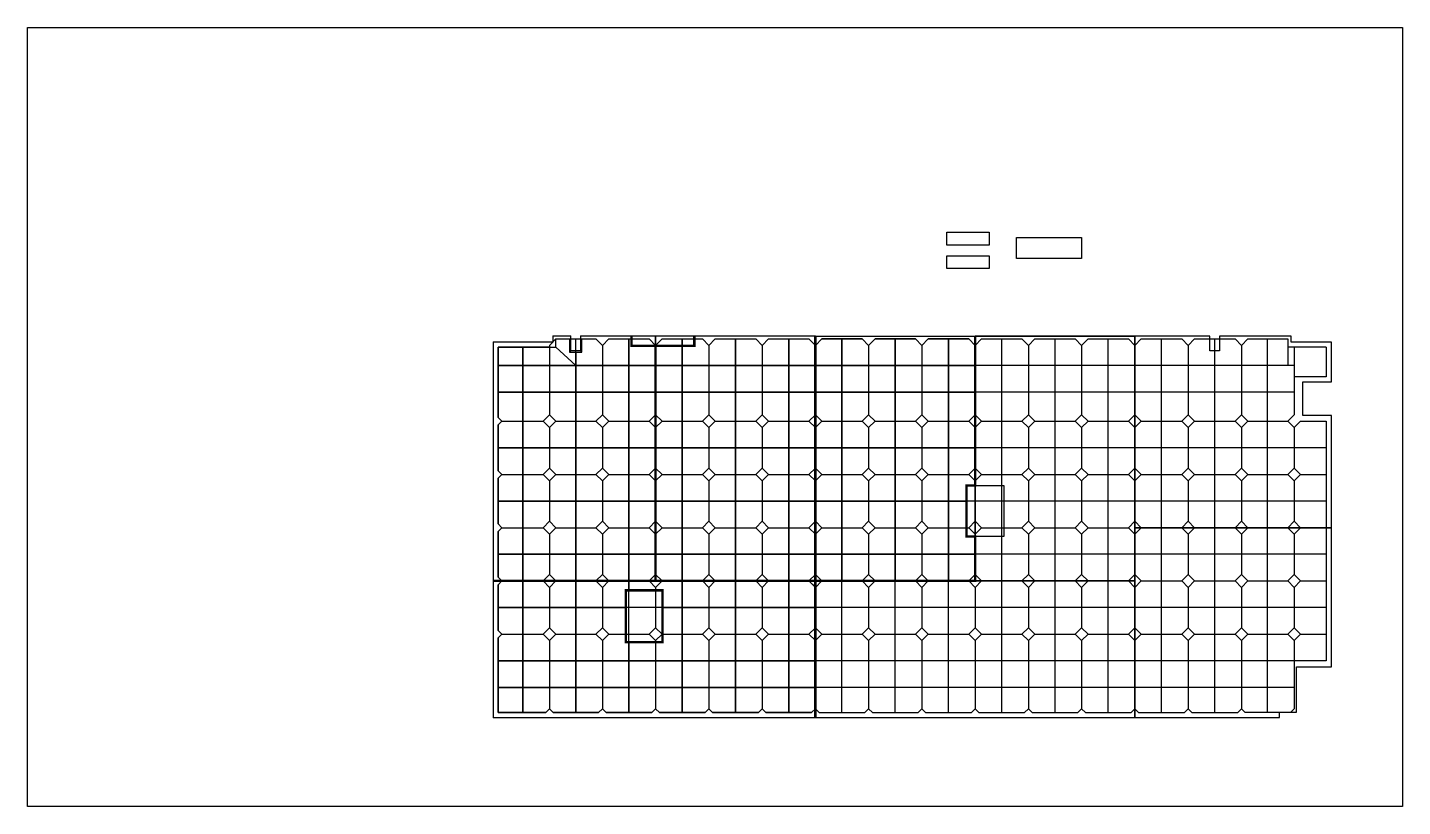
# Model space of a CAD drawing. Header units: millimetres. Extents: x -552870 to 1405794, y -1345622 to 197746.
# Drawn here: x 8000 to 292000, y -1345622 to -1184654 of the extents above; entities that cross this region are included whole.
import ezdxf

# ---------------------------------------------------------------- set-up
doc = ezdxf.new("R2010")
doc.units = ezdxf.units.MM
doc.header["$LTSCALE"] = 1000
doc.header["$MEASUREMENT"] = 0
doc.layers.get('0').update_dxf_attribs({"linetype": 'CONTINUOUS'})
doc.layers.get('Defpoints').update_dxf_attribs({"color": 171, "linetype": 'CONTINUOUS'})
doc.layers.add('SAW-CUT', color=6, linetype='CONTINUOUS')

msp = doc.modelspace()

# ---------------------------------------------------------------- linework, layer by layer
at = {"color": 6, "ltscale": 10000}
msp.add_line((268306, -1249009), (268306, -1254509), dxfattribs=at)
at = {"ltscale": 10000}
for points in [[(197876, -1226955), (206622, -1226955), (206622, -1229603), (197876, -1229603)], [(212279, -1228025), (225687, -1228025), (225687, -1232393), (212279, -1232393)], [(197876, -1231814), (206622, -1231814), (206622, -1234462), (197876, -1234462)]]:
    msp.add_lwpolyline(points, close=True, dxfattribs=at)
at = {"color": 2, "ltscale": 10000, "const_width": 200}
for points in [[(132730, -1248434), (122230, -1248434), (122230, -1251434), (120230, -1251434), (120230, -1248434), (116480, -1248434), (116480, -1249659), (104180, -1249659), (104180, -1299009), (137730, -1299009), (137730, -1250434), (132730, -1250434), (132730, -1248434)], [(145730, -1248434), (145730, -1250434), (137730, -1250434), (137730, -1299009), (170730, -1299009), (170730, -1248434), (145730, -1248434)], [(203730, -1248434), (203730, -1279309), (201930, -1279309), (201930, -1289809), (203730, -1289809), (203730, -1299009), (170730, -1299009), (170730, -1248434), (203730, -1248434)], [(104180, -1299009), (104180, -1327209), (170730, -1327209), (170730, -1299009), (104180, -1299009)], [(131580, -1300959), (139180, -1300959), (139180, -1311659), (131580, -1311659), (131580, -1300959)]]:
    msp.add_lwpolyline(points, dxfattribs=at)
at = {"color": 3, "ltscale": 10000}
for points in [[(137730, -1299009), (137730, -1288009), (137730, -1248434), (122230, -1248434), (122230, -1251434), (120230, -1251434), (120230, -1248434), (116480, -1248434), (116480, -1249659), (104180, -1249659), (104180, -1299009), (137730, -1299009)], [(137730, -1248434), (137730, -1299009), (170730, -1299009), (170730, -1248434), (137730, -1248434)], [(170730, -1248434), (203730, -1248434), (203730, -1299009), (170730, -1299009), (170730, -1248434)], [(203730, -1248434), (236730, -1248434), (236730, -1299009), (203730, -1299009), (203730, -1248434)], [(236730, -1248434), (236730, -1288009), (277305, -1288009), (277305, -1277009), (277305, -1264859), (271405, -1264859), (271405, -1257859), (277305, -1257859), (277305, -1249659), (268980, -1249659), (268980, -1248434), (254230, -1248434), (254230, -1251434), (252230, -1251434), (252230, -1248434), (236730, -1248434)], [(104180, -1299009), (104180, -1327209), (170730, -1327209), (170730, -1299009), (104180, -1299009)]]:
    msp.add_lwpolyline(points, dxfattribs=at)
at = {"color": 114, "ltscale": 10000, "true_color": 0x139b48}
for points in [[(105954, -1299009), (105180, -1298235), (105180, -1288784), (105954, -1288009), (105180, -1287235), (105180, -1277784), (105954, -1277009), (105180, -1276235), (105180, -1266784), (105954, -1266009), (105180, -1265235), (105180, -1250709), (117154, -1250709), (117154, -1249009), (119929, -1249009), (119929, -1251734), (122529, -1251734), (122529, -1249009), (125406, -1249009), (126730, -1250334), (128054, -1249009), (136406, -1249009), (137730, -1250334), (137730, -1264685), (136406, -1266009), (137730, -1267334), (137730, -1275685), (136406, -1277009), (137730, -1278334), (137730, -1286685), (136406, -1288009), (137730, -1289334), (137730, -1297685), (136406, -1299009)], [(132230, -1249009), (132230, -1299009)], [(137730, -1250334), (139054, -1249009), (147406, -1249009), (148730, -1250334), (150054, -1249009), (158406, -1249009), (159730, -1250334), (161054, -1249009), (169406, -1249009), (170730, -1250334)], [(143230, -1249009), (143230, -1299009)], [(154230, -1249009), (154230, -1299009)], [(165230, -1249009), (165230, -1299009)], [(203730, -1250334), (202406, -1249009), (194054, -1249009), (192730, -1250334), (191406, -1249009), (183054, -1249009), (181730, -1250334), (180406, -1249009), (172054, -1249009), (170730, -1250334), (170730, -1264685), (172054, -1266009), (170730, -1267334), (170730, -1275685), (172054, -1277009), (170730, -1278334), (170730, -1286685), (172054, -1288009), (170730, -1289334), (170730, -1297685), (172054, -1299009)], [(176230, -1249009), (176230, -1299009)], [(187230, -1249009), (187230, -1299009)], [(198230, -1249009), (198230, -1299009)], [(110330, -1250709), (110330, -1299009)], [(115830, -1250709), (115830, -1264685)], [(117154, -1250709), (121230, -1254509)], [(120230, -1251434), (119929, -1251734)], [(121230, -1251734), (121230, -1299009)], [(122230, -1251434), (122529, -1251734)], [(126730, -1250334), (126730, -1264685)], [(148730, -1250334), (148730, -1264685)], [(159730, -1250334), (159730, -1264685)], [(181730, -1250334), (181730, -1264685)], [(192730, -1250334), (192730, -1264685)], [(105180, -1254509), (137730, -1254509)], [(137730, -1254509), (170730, -1254509)], [(170730, -1254509), (203730, -1254509)], [(105180, -1260009), (137730, -1260009)], [(137730, -1260009), (170730, -1260009)], [(170730, -1260009), (203730, -1260009)], [(105954, -1266009), (114506, -1266009)], [(115830, -1264685), (114506, -1266009), (115830, -1267334), (117154, -1266009), (115830, -1264685)], [(117154, -1266009), (125406, -1266009)], [(126730, -1264685), (125406, -1266009), (126730, -1267334), (128054, -1266009), (126730, -1264685)], [(128054, -1266009), (136406, -1266009)], [(137730, -1264685), (139054, -1266009), (137730, -1267334)], [(139054, -1266009), (147406, -1266009)], [(148730, -1264685), (147406, -1266009), (148730, -1267334), (150054, -1266009), (148730, -1264685)], [(150054, -1266009), (158406, -1266009)], [(159730, -1264685), (158406, -1266009), (159730, -1267334), (161054, -1266009), (159730, -1264685)], [(161054, -1266009), (169406, -1266009)], [(170730, -1264685), (169406, -1266009), (170730, -1267334)], [(172054, -1266009), (180406, -1266009)], [(181730, -1264685), (180406, -1266009), (181730, -1267334), (183054, -1266009), (181730, -1264685)], [(183054, -1266009), (191406, -1266009)], [(192730, -1264685), (191406, -1266009), (192730, -1267334), (194054, -1266009), (192730, -1264685)], [(194054, -1266009), (202406, -1266009)], [(203730, -1264685), (202406, -1266009), (203730, -1267334)], [(115830, -1267334), (115830, -1275685)], [(126730, -1267334), (126730, -1275685)], [(148730, -1267334), (148730, -1275685)], [(159730, -1267334), (159730, -1275685)], [(181730, -1267334), (181730, -1275685)], [(192730, -1267334), (192730, -1275685)], [(105180, -1271509), (137730, -1271509)], [(137730, -1271509), (170730, -1271509)], [(170730, -1271509), (203730, -1271509)], [(105954, -1277009), (114506, -1277009)], [(115830, -1275685), (114506, -1277009), (115830, -1278334), (117154, -1277009), (115830, -1275685)], [(117154, -1277009), (125406, -1277009)], [(126730, -1275685), (125406, -1277009), (126730, -1278334), (128054, -1277009), (126730, -1275685)], [(128054, -1277009), (136406, -1277009)], [(137730, -1275685), (139054, -1277009), (137730, -1278334)], [(139054, -1277009), (147406, -1277009)], [(148730, -1275685), (147406, -1277009), (148730, -1278334), (150054, -1277009), (148730, -1275685)], [(150054, -1277009), (158406, -1277009)], [(159730, -1275685), (158406, -1277009), (159730, -1278334), (161054, -1277009), (159730, -1275685)], [(161054, -1277009), (169406, -1277009)], [(170730, -1275685), (169406, -1277009), (170730, -1278334)], [(172054, -1277009), (180406, -1277009)], [(181730, -1275685), (180406, -1277009), (181730, -1278334), (183054, -1277009), (181730, -1275685)], [(183054, -1277009), (191406, -1277009)], [(192730, -1275685), (191406, -1277009), (192730, -1278334), (194054, -1277009), (192730, -1275685)], [(194054, -1277009), (202406, -1277009)], [(203730, -1275685), (202406, -1277009), (203730, -1278334)], [(115830, -1278334), (115830, -1286685)], [(126730, -1278334), (126730, -1286685)], [(148730, -1278334), (148730, -1286685)], [(159730, -1278334), (159730, -1286685)], [(181730, -1278334), (181730, -1286685)], [(192730, -1278334), (192730, -1286685)], [(105180, -1282509), (137730, -1282509)], [(137730, -1282509), (170730, -1282509)], [(170730, -1282509), (201930, -1282509)], [(105954, -1288009), (114506, -1288009)], [(115830, -1286685), (114506, -1288009), (115830, -1289334), (117154, -1288009), (115830, -1286685)], [(115830, -1289334), (115830, -1297685)], [(117154, -1288009), (125406, -1288009)], [(126730, -1286685), (125406, -1288009), (126730, -1289334), (128054, -1288009), (126730, -1286685)], [(126730, -1289334), (126730, -1297685)], [(128054, -1288009), (136406, -1288009)], [(137730, -1286685), (139054, -1288009), (137730, -1289334)], [(139054, -1288009), (147406, -1288009)], [(148730, -1286685), (147406, -1288009), (148730, -1289334), (150054, -1288009), (148730, -1286685)], [(148730, -1289334), (148730, -1297685)], [(150054, -1288009), (158406, -1288009)], [(159730, -1286685), (158406, -1288009), (159730, -1289334), (161054, -1288009), (159730, -1286685)], [(159730, -1289334), (159730, -1297685)], [(161054, -1288009), (169406, -1288009)], [(170730, -1286685), (169406, -1288009), (170730, -1289334)], [(172054, -1288009), (180406, -1288009)], [(181730, -1286685), (180406, -1288009), (181730, -1289334), (183054, -1288009), (181730, -1286685)], [(181730, -1289334), (181730, -1297685)], [(183054, -1288009), (191406, -1288009)], [(192730, -1286685), (191406, -1288009), (192730, -1289334), (194054, -1288009), (192730, -1286685)], [(192730, -1289334), (192730, -1297685)], [(194054, -1288009), (201930, -1288009)], [(105180, -1293509), (137730, -1293509)], [(137730, -1293509), (170730, -1293509)], [(170730, -1293509), (203730, -1293509)], [(114506, -1299009), (115830, -1297685), (117154, -1299009)], [(125406, -1299009), (126730, -1297685), (128054, -1299009)], [(137730, -1297685), (139054, -1299009)], [(147406, -1299009), (148730, -1297685), (150054, -1299009)], [(158406, -1299009), (159730, -1297685), (161054, -1299009)], [(170730, -1297685), (169406, -1299009)], [(180406, -1299009), (181730, -1297685), (183054, -1299009)], [(191406, -1299009), (192730, -1297685), (194054, -1299009)], [(203730, -1297685), (202406, -1299009)], [(170730, -1325435), (169956, -1326209), (160504, -1326209), (159730, -1325435), (158956, -1326209), (149504, -1326209), (148730, -1325435), (147956, -1326209), (138504, -1326209), (137730, -1325435), (136956, -1326209), (127504, -1326209), (126730, -1325435), (125956, -1326209), (116604, -1326209), (115830, -1325435), (115056, -1326209), (105180, -1326209), (105180, -1310784), (105954, -1310009), (105180, -1309235), (105180, -1299784), (105954, -1299009), (114506, -1299009), (115830, -1300334)], [(110330, -1299009), (110330, -1326209)], [(115830, -1300334), (117153, -1299011), (125406, -1299009), (126730, -1300334), (128054, -1299009), (136406, -1299009), (137730, -1300334), (139054, -1299009), (147406, -1299009), (148730, -1300334), (150054, -1299009), (158406, -1299009), (159730, -1300334), (161054, -1299009), (169414, -1299009), (170730, -1300325)], [(115830, -1300334), (115830, -1308685)], [(121230, -1299009), (121230, -1326209)], [(126730, -1300334), (126730, -1308685)], [(132230, -1299009), (132230, -1300959)], [(137730, -1300339), (137730, -1300959)], [(143230, -1299009), (143230, -1326209)], [(148730, -1300334), (148730, -1308685)], [(154230, -1299009), (154230, -1326209)], [(159730, -1300334), (159730, -1308685)], [(165230, -1299009), (165230, -1326209)], [(105180, -1304509), (131580, -1304509)], [(139180, -1304509), (170730, -1304509)], [(115830, -1308685), (114506, -1310009), (115830, -1311334), (117154, -1310009), (115830, -1308685)], [(126730, -1308685), (125406, -1310009), (126730, -1311334), (128054, -1310009), (126730, -1308685)], [(148730, -1308685), (147406, -1310009), (148730, -1311334), (150054, -1310009), (148730, -1308685)], [(159730, -1308685), (158406, -1310009), (159730, -1311334), (161054, -1310009), (159730, -1308685)], [(170730, -1308685), (169406, -1310009), (170730, -1311334)], [(105954, -1310009), (114506, -1310009)], [(115830, -1311334), (115830, -1325435)], [(117154, -1310009), (125406, -1310009)], [(126730, -1311334), (126730, -1325435)], [(128054, -1310009), (131580, -1310009)], [(132230, -1311659), (132230, -1326209)], [(137730, -1311659), (137730, -1325435)], [(139180, -1310009), (147406, -1310009)], [(148730, -1311334), (148730, -1325435)], [(150054, -1310009), (158406, -1310009)], [(159730, -1311334), (159730, -1325435)], [(161053, -1310009), (169406, -1310009)], [(105180, -1315509), (170730, -1315509)], [(105180, -1321009), (170730, -1321009)]]:
    msp.add_lwpolyline(points, dxfattribs=at)
at = {"color": 1, "ltscale": 10000, "const_width": 500}
for points in [[(137730, -1250434), (132730, -1250434), (132730, -1248434)], [(145730, -1248434), (145730, -1250434), (137730, -1250434), (137730, -1299009), (170730, -1299009), (170730, -1248434)], [(203730, -1248434), (203730, -1279309), (201930, -1279309), (201930, -1289809), (203730, -1289809), (203730, -1299009), (170730, -1299009)], [(137730, -1299009), (104180, -1299009)], [(170730, -1299009), (170730, -1327209)]]:
    msp.add_lwpolyline(points, dxfattribs=at)
at = {"color": 2, "ltscale": 10000}
for points in [[(236730, -1288009), (236730, -1248434), (203730, -1248434), (203730, -1279309), (209680, -1279309), (209680, -1289809), (203730, -1289809), (203730, -1299009), (236730, -1299009), (236730, -1288009)], [(236730, -1248434), (236730, -1288009), (277305, -1288009), (277305, -1277009), (277305, -1264859), (271405, -1264859), (271405, -1257859), (277305, -1257859), (277305, -1249659), (268980, -1249659), (268980, -1248434), (254230, -1248434), (254230, -1251434), (252230, -1251434), (252230, -1248434), (236730, -1248434)], [(236730, -1288009), (236730, -1299009), (236730, -1299009), (236730, -1327209), (266580, -1327209), (266580, -1326109), (270080, -1326109), (270080, -1316759), (277305, -1316759), (277305, -1288009), (236730, -1288009)], [(170730, -1299009), (170730, -1327209), (236730, -1327209), (236730, -1299009), (170730, -1299009)]]:
    msp.add_lwpolyline(points, dxfattribs=at)
at = {"color": 1, "ltscale": 10000, "const_width": 500}
msp.add_lwpolyline([(131580, -1300959), (131580, -1311659), (133580, -1311659), (139180, -1311659), (139180, -1300959)], close=True, dxfattribs=at)
at = {"layer": 'Defpoints', "ltscale": 10000}
msp.add_lwpolyline([(292000, -1345622), (8000, -1345622), (8000, -1184654), (292000, -1184654)], close=True, dxfattribs=at)
at = {"layer": 'SAW-CUT', "ltscale": 10000}
for p, q in [((117154, -1249009), (125406, -1249009)), ((121230, -1326209), (121230, -1249009)), ((128054, -1249009), (136406, -1249009)), ((132230, -1326209), (132230, -1249009)), ((139054, -1249009), (147406, -1249009)), ((143230, -1326209), (143230, -1249009)), ((150054, -1249009), (158406, -1249009)), ((154230, -1326209), (154230, -1249009)), ((161054, -1249009), (169406, -1249009)), ((165230, -1326209), (165230, -1249009)), ((172054, -1249009), (180406, -1249009)), ((176230, -1326209), (176230, -1249009)), ((183054, -1249009), (191406, -1249009)), ((187230, -1326209), (187230, -1249009)), ((194054, -1249009), (202406, -1249009)), ((198230, -1326209), (198230, -1249009)), ((205054, -1249009), (213406, -1249009)), ((209230, -1326209), (209230, -1249009)), ((216054, -1249009), (224406, -1249009)), ((220230, -1326209), (220230, -1249009)), ((227054, -1249009), (235406, -1249009)), ((231230, -1326209), (231230, -1249009)), ((238054, -1249009), (246406, -1249009)), ((242230, -1326209), (242230, -1249009)), ((249054, -1249009), (257406, -1249009)), ((253230, -1326209), (253230, -1249009)), ((260054, -1249009), (268306, -1249009)), ((264130, -1326209), (264130, -1249009)), ((115830, -1250709), (105180, -1250709)), ((105180, -1250709), (105180, -1265235)), ((110330, -1326209), (110330, -1250709)), ((115830, -1250334), (115830, -1264685)), ((126730, -1250334), (126730, -1264685)), ((137730, -1250334), (137730, -1264685)), ((148730, -1250334), (148730, -1264685)), ((159730, -1250334), (159730, -1264685)), ((170730, -1250334), (170730, -1264685)), ((181730, -1250334), (181730, -1264685)), ((192730, -1250334), (192730, -1264685)), ((203730, -1250334), (203730, -1264685)), ((214730, -1250334), (214730, -1264685)), ((225730, -1250334), (225730, -1264685)), ((236730, -1250334), (236730, -1264685)), ((247730, -1250334), (247730, -1264685)), ((258730, -1250334), (258730, -1264685)), ((276255, -1250709), (268306, -1250709)), ((269630, -1250709), (269630, -1264685)), ((269630, -1254509), (105180, -1254509)), ((269630, -1260009), (105180, -1260009)), ((105954, -1266009), (114506, -1266009)), ((117154, -1266009), (125406, -1266009)), ((128054, -1266009), (136406, -1266009)), ((139054, -1266009), (147406, -1266009)), ((150054, -1266009), (158406, -1266009)), ((161054, -1266009), (169406, -1266009)), ((172054, -1266009), (180406, -1266009)), ((183054, -1266009), (191406, -1266009)), ((194054, -1266009), (202406, -1266009)), ((205054, -1266009), (213406, -1266009)), ((216054, -1266009), (224406, -1266009)), ((227054, -1266009), (235406, -1266009)), ((238054, -1266009), (246406, -1266009)), ((249054, -1266009), (257406, -1266009)), ((260054, -1266009), (268306, -1266009)), ((105180, -1266784), (105180, -1276235)), ((115830, -1267334), (115830, -1275685)), ((126730, -1267334), (126730, -1275685)), ((137730, -1267334), (137730, -1275685)), ((148730, -1267334), (148730, -1275685)), ((159730, -1267334), (159730, -1275685)), ((170730, -1267334), (170730, -1275685)), ((181730, -1267334), (181730, -1275685)), ((192730, -1267334), (192730, -1275685)), ((203730, -1267334), (203730, -1275685)), ((214730, -1267334), (214730, -1275685)), ((225730, -1267334), (225730, -1275685)), ((236730, -1267334), (236730, -1275685)), ((247730, -1267334), (247730, -1275685)), ((258730, -1267334), (258730, -1275685)), ((269630, -1267334), (269630, -1275685)), ((276255, -1271509), (105180, -1271509)), ((105180, -1277784), (105180, -1287235)), ((105954, -1277009), (114506, -1277009)), ((117154, -1277009), (125406, -1277009)), ((128054, -1277009), (136406, -1277009)), ((139054, -1277009), (147406, -1277009)), ((150054, -1277009), (158406, -1277009)), ((161054, -1277009), (169406, -1277009)), ((172054, -1277009), (180406, -1277009)), ((183054, -1277009), (191406, -1277009)), ((194054, -1277009), (202406, -1277009)), ((205054, -1277009), (213406, -1277009)), ((216054, -1277009), (224406, -1277009)), ((227054, -1277009), (235406, -1277009)), ((238054, -1277009), (246406, -1277009)), ((249054, -1277009), (257406, -1277009)), ((260054, -1277009), (268306, -1277009)), ((270954, -1277009), (276255, -1277009)), ((115830, -1278334), (115830, -1286685)), ((126730, -1278334), (126730, -1286685)), ((137730, -1278334), (137730, -1286685)), ((148730, -1278334), (148730, -1286685)), ((159730, -1278334), (159730, -1286685)), ((170730, -1278334), (170730, -1286685)), ((181730, -1278334), (181730, -1286685)), ((192730, -1278334), (192730, -1286685)), ((203730, -1278334), (203730, -1286685)), ((214730, -1278334), (214730, -1286685)), ((225730, -1278334), (225730, -1286685)), ((236730, -1278334), (236730, -1286685)), ((247730, -1278334), (247730, -1286685)), ((258730, -1278334), (258730, -1286685)), ((269630, -1278334), (269630, -1286685)), ((276255, -1282509), (105180, -1282509)), ((105180, -1288784), (105180, -1298235)), ((105954, -1288009), (114506, -1288009)), ((115830, -1289334), (115830, -1297685)), ((117154, -1288009), (125406, -1288009)), ((126730, -1289334), (126730, -1297685)), ((128054, -1288009), (136406, -1288009)), ((137730, -1289334), (137730, -1297685)), ((139054, -1288009), (147406, -1288009)), ((148730, -1289334), (148730, -1297685)), ((150054, -1288009), (158406, -1288009)), ((159730, -1289334), (159730, -1297685)), ((161054, -1288009), (169406, -1288009)), ((170730, -1289334), (170730, -1297685)), ((172054, -1288009), (180406, -1288009)), ((181730, -1289334), (181730, -1297685)), ((183054, -1288009), (191406, -1288009)), ((192730, -1289334), (192730, -1297685)), ((194054, -1288009), (202406, -1288009)), ((203730, -1289334), (203730, -1297685)), ((205054, -1288009), (213406, -1288009)), ((214730, -1289334), (214730, -1297685)), ((216054, -1288009), (224406, -1288009)), ((225730, -1289334), (225730, -1297685)), ((227054, -1288009), (235406, -1288009)), ((236730, -1289334), (236730, -1297685)), ((238054, -1288009), (246406, -1288009)), ((247730, -1289334), (247730, -1297685)), ((249054, -1288009), (257406, -1288009)), ((258730, -1289334), (258730, -1297685)), ((260054, -1288009), (268306, -1288009)), ((269630, -1289334), (269630, -1297685)), ((270954, -1288009), (276255, -1288009)), ((276255, -1293509), (105180, -1293509)), ((105180, -1299784), (105180, -1309235)), ((105954, -1299009), (114506, -1299009)), ((115830, -1300334), (115830, -1308685)), ((117154, -1299009), (125406, -1299009)), ((126730, -1300334), (126730, -1308685)), ((128054, -1299009), (136406, -1299009)), ((137730, -1300334), (137730, -1308685)), ((139054, -1299009), (147406, -1299009)), ((148730, -1300334), (148730, -1308685)), ((150054, -1299009), (158406, -1299009)), ((159730, -1300334), (159730, -1308685)), ((161054, -1299009), (169406, -1299009)), ((170730, -1300334), (170730, -1308685)), ((172054, -1299009), (180406, -1299009)), ((181730, -1300334), (181730, -1308685)), ((183054, -1299009), (191406, -1299009)), ((192730, -1300334), (192730, -1308685)), ((194054, -1299009), (202406, -1299009)), ((203730, -1300334), (203730, -1308685)), ((205054, -1299009), (213406, -1299009)), ((214730, -1300334), (214730, -1308685)), ((216054, -1299009), (224406, -1299009)), ((225730, -1300334), (225730, -1308685)), ((227054, -1299009), (235406, -1299009)), ((236730, -1300334), (236730, -1308685)), ((238054, -1299009), (246406, -1299009)), ((247730, -1300334), (247730, -1308685)), ((249054, -1299009), (257406, -1299009)), ((258730, -1300334), (258730, -1308685)), ((260054, -1299009), (268306, -1299009)), ((269630, -1300334), (269630, -1308685)), ((270954, -1299009), (276255, -1299009)), ((276255, -1304509), (105180, -1304509)), ((105180, -1310784), (105180, -1326209)), ((105954, -1310009), (114506, -1310009)), ((115830, -1311334), (115830, -1325435)), ((117154, -1310009), (125406, -1310009)), ((126730, -1311334), (126730, -1325435)), ((128054, -1310009), (136406, -1310009)), ((137730, -1311334), (137730, -1325435)), ((139054, -1310009), (147406, -1310009)), ((148730, -1311334), (148730, -1325435)), ((150054, -1310009), (158406, -1310009)), ((159730, -1311334), (159730, -1325435)), ((161054, -1310009), (169406, -1310009)), ((170730, -1311334), (170730, -1325435)), ((172054, -1310009), (180406, -1310009)), ((181730, -1311334), (181730, -1325435)), ((183054, -1310009), (191406, -1310009)), ((192730, -1311334), (192730, -1325435)), ((194054, -1310009), (202406, -1310009)), ((203730, -1311334), (203730, -1325435)), ((205054, -1310009), (213406, -1310009)), ((214730, -1311334), (214730, -1325435)), ((216054, -1310009), (224406, -1310009)), ((225730, -1311334), (225730, -1325435)), ((227054, -1310009), (235406, -1310009)), ((236730, -1311334), (236730, -1325435)), ((238054, -1310009), (246406, -1310009)), ((247730, -1311334), (247730, -1325435)), ((249054, -1310009), (257406, -1310009)), ((258730, -1311334), (258730, -1325435)), ((260054, -1310009), (268306, -1310009)), ((269630, -1311334), (269630, -1315509)), ((270954, -1310009), (276255, -1310009)), ((269630, -1321009), (105180, -1321009)), ((105180, -1326209), (115056, -1326209)), ((116604, -1326209), (125956, -1326209)), ((127504, -1326209), (136956, -1326209)), ((138504, -1326209), (147956, -1326209)), ((149504, -1326209), (158956, -1326209)), ((160504, -1326209), (169956, -1326209)), ((171504, -1326209), (180956, -1326209)), ((182504, -1326209), (191956, -1326209)), ((193504, -1326209), (202956, -1326209)), ((204504, -1326209), (213956, -1326209)), ((215504, -1326209), (224956, -1326209)), ((226504, -1326209), (235956, -1326209)), ((237504, -1326209), (246956, -1326209)), ((248504, -1326209), (257956, -1326209))]:
    msp.add_line(p, q, dxfattribs=at)
for points in [[(115830, -1250334), (117154, -1249009)], [(125406, -1249009), (126730, -1250334), (128054, -1249009)], [(136406, -1249009), (137730, -1250334), (139054, -1249009)], [(147406, -1249009), (148730, -1250334), (150054, -1249009)], [(158406, -1249009), (159730, -1250334), (161054, -1249009)], [(169406, -1249009), (170730, -1250334), (172054, -1249009)], [(180406, -1249009), (181730, -1250334), (183054, -1249009)], [(191406, -1249009), (192730, -1250334), (194054, -1249009)], [(202406, -1249009), (203730, -1250334), (205054, -1249009)], [(213406, -1249009), (214730, -1250334), (216054, -1249009)], [(224406, -1249009), (225730, -1250334), (227054, -1249009)], [(235406, -1249009), (236730, -1250334), (238054, -1249009)], [(246406, -1249009), (247730, -1250334), (249054, -1249009)], [(257406, -1249009), (258730, -1250334), (260054, -1249009)], [(276255, -1250709), (276255, -1256859), (269630, -1256859), (269630, -1264685)], [(105180, -1266784), (105954, -1266009), (105180, -1265235)], [(270954, -1266009), (276255, -1266009), (276255, -1315509), (105180, -1315509)], [(269630, -1264685), (268306, -1266009), (269630, -1267334), (270954, -1266009)], [(105180, -1277784), (105954, -1277009), (105180, -1276235)], [(105180, -1288784), (105954, -1288009), (105180, -1287235)], [(105180, -1299784), (105954, -1299009), (105180, -1298235)], [(105180, -1310784), (105954, -1310009), (105180, -1309235)], [(269630, -1315509), (269630, -1325435), (268856, -1326209), (259504, -1326209)], [(116604, -1326209), (115830, -1325435), (115056, -1326209)], [(127504, -1326209), (126730, -1325435), (125956, -1326209)], [(138504, -1326209), (137730, -1325435), (136956, -1326209)], [(149504, -1326209), (148730, -1325435), (147956, -1326209)], [(160504, -1326209), (159730, -1325435), (158956, -1326209)], [(171504, -1326209), (170730, -1325435), (169956, -1326209)], [(182504, -1326209), (181730, -1325435), (180956, -1326209)], [(193504, -1326209), (192730, -1325435), (191956, -1326209)], [(204504, -1326209), (203730, -1325435), (202956, -1326209)], [(215504, -1326209), (214730, -1325435), (213956, -1326209)], [(226504, -1326209), (225730, -1325435), (224956, -1326209)], [(237504, -1326209), (236730, -1325435), (235956, -1326209)], [(248504, -1326209), (247730, -1325435), (246956, -1326209)], [(259504, -1326209), (258730, -1325435), (257956, -1326209)]]:
    msp.add_lwpolyline(points, dxfattribs=at)
for points in [[(115830, -1264685), (114506, -1266009), (115830, -1267334), (117154, -1266009)], [(126730, -1264685), (125406, -1266009), (126730, -1267334), (128054, -1266009)], [(137730, -1264685), (136406, -1266009), (137730, -1267334), (139054, -1266009)], [(148730, -1264685), (147406, -1266009), (148730, -1267334), (150054, -1266009)], [(159730, -1264685), (158406, -1266009), (159730, -1267334), (161054, -1266009)], [(170730, -1264685), (169406, -1266009), (170730, -1267334), (172054, -1266009)], [(181730, -1264685), (180406, -1266009), (181730, -1267334), (183054, -1266009)], [(192730, -1264685), (191406, -1266009), (192730, -1267334), (194054, -1266009)], [(203730, -1264685), (202406, -1266009), (203730, -1267334), (205054, -1266009)], [(214730, -1264685), (213406, -1266009), (214730, -1267334), (216054, -1266009)], [(225730, -1264685), (224406, -1266009), (225730, -1267334), (227054, -1266009)], [(236730, -1264685), (235406, -1266009), (236730, -1267334), (238054, -1266009)], [(247730, -1264685), (246406, -1266009), (247730, -1267334), (249054, -1266009)], [(258730, -1264685), (257406, -1266009), (258730, -1267334), (260054, -1266009)], [(115830, -1275685), (114506, -1277009), (115830, -1278334), (117154, -1277009)], [(126730, -1275685), (125406, -1277009), (126730, -1278334), (128054, -1277009)], [(137730, -1275685), (136406, -1277009), (137730, -1278334), (139054, -1277009)], [(148730, -1275685), (147406, -1277009), (148730, -1278334), (150054, -1277009)], [(159730, -1275685), (158406, -1277009), (159730, -1278334), (161054, -1277009)], [(170730, -1275685), (169406, -1277009), (170730, -1278334), (172054, -1277009)], [(181730, -1275685), (180406, -1277009), (181730, -1278334), (183054, -1277009)], [(192730, -1275685), (191406, -1277009), (192730, -1278334), (194054, -1277009)], [(203730, -1275685), (202406, -1277009), (203730, -1278334), (205054, -1277009)], [(214730, -1275685), (213406, -1277009), (214730, -1278334), (216054, -1277009)], [(225730, -1275685), (224406, -1277009), (225730, -1278334), (227054, -1277009)], [(236730, -1275685), (235406, -1277009), (236730, -1278334), (238054, -1277009)], [(247730, -1275685), (246406, -1277009), (247730, -1278334), (249054, -1277009)], [(258730, -1275685), (257406, -1277009), (258730, -1278334), (260054, -1277009)], [(269630, -1275685), (268306, -1277009), (269630, -1278334), (270954, -1277009)], [(115830, -1286685), (114506, -1288009), (115830, -1289334), (117154, -1288009)], [(126730, -1286685), (125406, -1288009), (126730, -1289334), (128054, -1288009)], [(137730, -1286685), (136406, -1288009), (137730, -1289334), (139054, -1288009)], [(148730, -1286685), (147406, -1288009), (148730, -1289334), (150054, -1288009)], [(159730, -1286685), (158406, -1288009), (159730, -1289334), (161054, -1288009)], [(170730, -1286685), (169406, -1288009), (170730, -1289334), (172054, -1288009)], [(181730, -1286685), (180406, -1288009), (181730, -1289334), (183054, -1288009)], [(192730, -1286685), (191406, -1288009), (192730, -1289334), (194054, -1288009)], [(203730, -1286685), (202406, -1288009), (203730, -1289334), (205054, -1288009)], [(214730, -1286685), (213406, -1288009), (214730, -1289334), (216054, -1288009)], [(225730, -1286685), (224406, -1288009), (225730, -1289334), (227054, -1288009)], [(236730, -1286685), (235406, -1288009), (236730, -1289334), (238054, -1288009)], [(247730, -1286685), (246406, -1288009), (247730, -1289334), (249054, -1288009)], [(258730, -1286685), (257406, -1288009), (258730, -1289334), (260054, -1288009)], [(269630, -1286685), (268306, -1288009), (269630, -1289334), (270954, -1288009)], [(115830, -1297685), (114506, -1299009), (115830, -1300334), (117154, -1299009)], [(126730, -1297685), (125406, -1299009), (126730, -1300334), (128054, -1299009)], [(137730, -1297685), (136406, -1299009), (137730, -1300334), (139054, -1299009)], [(148730, -1297685), (147406, -1299009), (148730, -1300334), (150054, -1299009)], [(159730, -1297685), (158406, -1299009), (159730, -1300334), (161054, -1299009)], [(170730, -1297685), (169406, -1299009), (170730, -1300334), (172054, -1299009)], [(181730, -1297685), (180406, -1299009), (181730, -1300334), (183054, -1299009)], [(192730, -1297685), (191406, -1299009), (192730, -1300334), (194054, -1299009)], [(203730, -1297685), (202406, -1299009), (203730, -1300334), (205054, -1299009)], [(214730, -1297685), (213406, -1299009), (214730, -1300334), (216054, -1299009)], [(225730, -1297685), (224406, -1299009), (225730, -1300334), (227054, -1299009)], [(236730, -1297685), (235406, -1299009), (236730, -1300334), (238054, -1299009)], [(247730, -1297685), (246406, -1299009), (247730, -1300334), (249054, -1299009)], [(258730, -1297685), (257406, -1299009), (258730, -1300334), (260054, -1299009)], [(269630, -1297685), (268306, -1299009), (269630, -1300334), (270954, -1299009)], [(115830, -1308685), (114506, -1310009), (115830, -1311334), (117154, -1310009)], [(126730, -1308685), (125406, -1310009), (126730, -1311334), (128054, -1310009)], [(137730, -1308685), (136406, -1310009), (137730, -1311334), (139054, -1310009)], [(148730, -1308685), (147406, -1310009), (148730, -1311334), (150054, -1310009)], [(159730, -1308685), (158406, -1310009), (159730, -1311334), (161054, -1310009)], [(170730, -1308685), (169406, -1310009), (170730, -1311334), (172054, -1310009)], [(181730, -1308685), (180406, -1310009), (181730, -1311334), (183054, -1310009)], [(192730, -1308685), (191406, -1310009), (192730, -1311334), (194054, -1310009)], [(203730, -1308685), (202406, -1310009), (203730, -1311334), (205054, -1310009)], [(214730, -1308685), (213406, -1310009), (214730, -1311334), (216054, -1310009)], [(225730, -1308685), (224406, -1310009), (225730, -1311334), (227054, -1310009)], [(236730, -1308685), (235406, -1310009), (236730, -1311334), (238054, -1310009)], [(247730, -1308685), (246406, -1310009), (247730, -1311334), (249054, -1310009)], [(258730, -1308685), (257406, -1310009), (258730, -1311334), (260054, -1310009)], [(269630, -1308685), (268306, -1310009), (269630, -1311334), (270954, -1310009)]]:
    msp.add_lwpolyline(points, close=True, dxfattribs=at)

doc.saveas('drawing.dxf')
